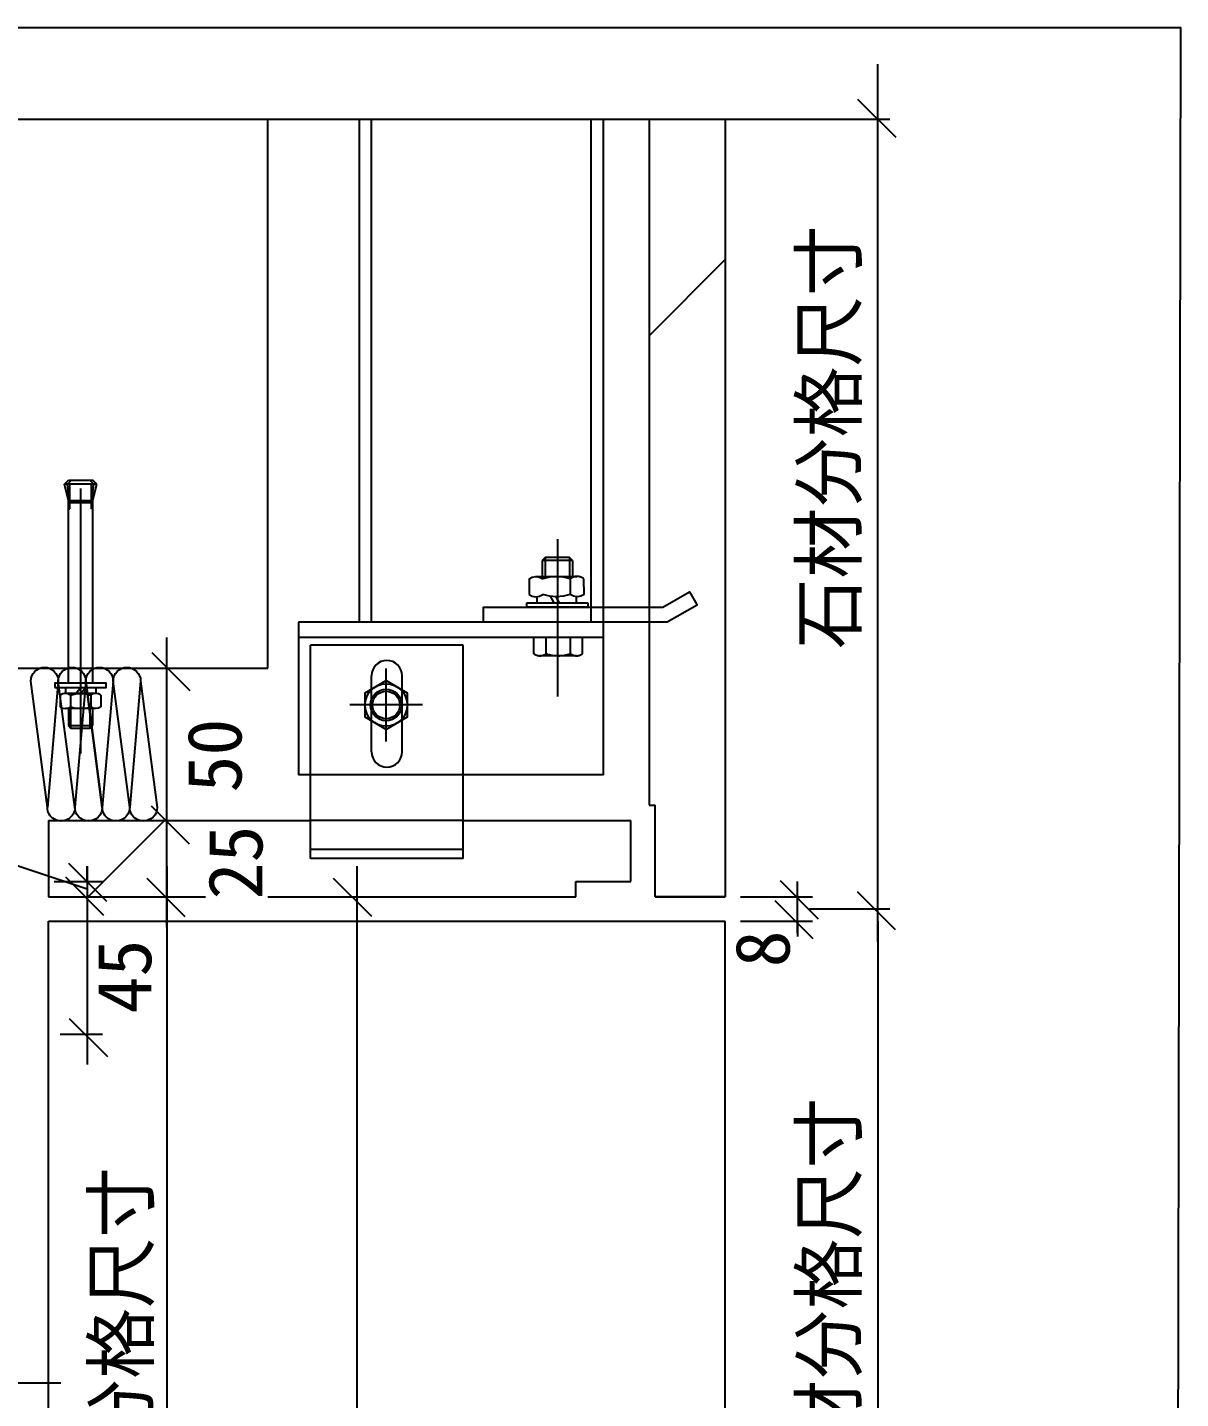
# Model space of a CAD drawing. Header units: metres. Extents: x -1813 to 2885, y 396 to 2003.
# Drawn here: x 2506.6 to 2884.8, y 1553.8 to 2003.4 of the extents above; entities that cross this region are included whole.
import ezdxf

# ---------------------------------------------------------------- set-up
doc = ezdxf.new("R2010")
doc.units = ezdxf.units.M
for name, color, linetype in [('bz', 1, 'Continuous'), ('PJ', 4, 'Continuous'), ('ss', 5, 'Continuous'), ('WARM', 51, 'Continuous'), ('xc', 3, 'Continuous'), ('XX', 6, 'Continuous'), ('YY', 4, 'Continuous'), ('ZX', 1, 'Continuous')]:
    doc.layers.add(name, color=color, linetype=linetype)

# ---------------------------------------------------------------- blocks, each defined once
blk = doc.blocks.new('A$C49D450B1')
at = {"layer": 'WARM'}
for points in [[(18, 45.88), (23.43, 4.45, -1), (14.43, 4.54, -1), (5.43, 4.45), (0, 45.88, -1), (9, 45.88, -1), (18, 45.88), (14.43, 4.54), (9, 45.88), (5.43, 4.45)], [(36, 45.88), (41.42, 4.45, -1), (32.42, 4.54, -1), (23.43, 4.45), (18, 45.88, -1), (27, 45.88, -1), (36, 45.88), (32.42, 4.54), (27, 45.88), (23.43, 4.45)]]:
    blk.add_lwpolyline(points, format="xyb", dxfattribs=at)
blk = doc.blocks.new('_DIMX')
blk.add_lwpolyline([(-16.09, -9.19), (-3.58, 3.31)])

msp = doc.modelspace()

# ---------------------------------------------------------------- hatches: boundary and pattern name
at = {"layer": 'PJ'}
h = msp.add_hatch(dxfattribs=at)
h.set_pattern_fill('AR-CONC', scale=10)
h.paths.add_polyline_path([(2735.52, 1710.35), (2513.52, 1710.35), (2513.52, 1405.35), (2735.52, 1405.35)])
h.paths.add_polyline_path([(2735.52, 1397.35), (2513.52, 1397.35), (2513.52, 1395.29, -0.19), (2514.03, 1393.95), (2514.03, 1350.46), (2514.03, 1248.19), (2513.52, 1248.19), (2513.52, 1238.19), (2514.03, 1238.19), (2514.03, 1135.57), (2514.03, 1092.08, -0.19), (2513.52, 1090.74), (2513.52, 1088.68), (2735.52, 1088.68)])
h.paths.add_polyline_path([(2735.52, 1080.68), (2513.52, 1080.68), (2513.52, 758.35), (2735.52, 758.35)])
at = {"layer": 'YY'}
h = msp.add_hatch(dxfattribs=at)
h.set_pattern_fill('AR-CONC', scale=10)
h.paths.add_polyline_path([(2585.52, 495.35), (2585.52, 675.35), (2528.1, 675.35), (2528.1, 620.35), (2529.43, 615.02), (2528.1, 613.69), (2519.6, 613.69), (2519.65, 614.13), (2518.76, 615.02), (2520.1, 620.35), (2520.1, 675.35), (2335.52, 675.35), (2335.52, 495.35)])
h.paths.add_polyline_path([(2518.76, 1853.69), (2520.1, 1855.02), (2528.6, 1855.02), (2528.54, 1854.58), (2529.43, 1853.69), (2528.1, 1848.35), (2528.1, 1793.35), (2585.52, 1793.35), (2585.52, 1973.35), (2335.52, 1973.35), (2335.52, 1793.35), (2520.1, 1793.35), (2520.1, 1848.35)])
h = msp.add_hatch(dxfattribs=at)
h.set_pattern_fill('ANSI31', scale=200)
h.paths.add_polyline_path([(2585.52, 495.35), (2585.52, 675.35), (2528.1, 675.35), (2528.1, 620.35), (2529.43, 615.02), (2528.1, 613.69), (2519.6, 613.69), (2519.65, 614.13), (2518.76, 615.02), (2520.1, 620.35), (2520.1, 675.35), (2335.52, 675.35), (2335.52, 495.35)])
h.paths.add_polyline_path([(2518.76, 1853.69), (2520.1, 1855.02), (2528.6, 1855.02), (2528.54, 1854.58), (2529.43, 1853.69), (2528.1, 1848.35), (2528.1, 1793.35), (2585.52, 1793.35), (2585.52, 1973.35), (2335.52, 1973.35), (2335.52, 1793.35), (2520.1, 1793.35), (2520.1, 1848.35)])
h = msp.add_hatch(dxfattribs=at)
h.set_pattern_fill('ANSI34', scale=60)
h.paths.add_polyline_path([(2735.52, 1973.35), (2710.52, 1973.35), (2710.52, 1813.35), (2715.08, 1813.35), (2723.74, 1818.35), (2726.24, 1814.02), (2716.42, 1808.35), (2710.52, 1808.35), (2710.52, 1748.35), (2712.52, 1748.35), (2712.52, 1718.35), (2735.52, 1718.35)])
h.paths.add_polyline_path([(2649.52, 1743.35), (2649.52, 1730.85), (2599.52, 1730.85), (2599.52, 1743.35), (2513.52, 1743.35), (2513.52, 1718.35), (2686.52, 1718.35), (2686.52, 1723.35), (2704.52, 1723.35), (2704.52, 1743.35)])
h.paths.add_polyline_path([(2513.52, 750.35), (2513.52, 725.35), (2599.52, 725.35), (2599.52, 737.85), (2649.52, 737.85), (2649.52, 725.35), (2704.52, 725.35), (2704.52, 750.35)])
h.paths.add_polyline_path([(2710.52, 653.22), (2723.02, 653.22), (2723.02, 603.22), (2710.52, 603.22), (2710.52, 495.35), (2735.52, 495.35), (2735.52, 750.35), (2712.52, 750.35), (2712.52, 720.35), (2710.52, 720.35)])

# ---------------------------------------------------------------- linework, layer by layer
msp.add_line((2526.22, 1720.88), (2486.18, 1734.09))
at = {"layer": 'bz'}
for p, q in [((2785.52, 1703.55), (2785.52, 1991.43)), ((2763.16, 1973.35), (2789.52, 1973.35)), ((2552.34, 1733.35), (2552.34, 1803.35)), ((2550.72, 1793.35), (2557.34, 1793.35)), ((2552.34, 1708.35), (2552.34, 1753.35)), ((2550.72, 1743.35), (2557.34, 1743.35)), ((2550.72, 1743.35), (2557.34, 1743.35)), ((2526.28, 1728.35), (2526.28, 1663.35)), ((2526.28, 1723.35), (2526.28, 1728.35)), ((2552.34, 1728.35), (2552.34, 1391.35)), ((2614.68, 1728.35), (2614.68, 758.01)), ((2515.36, 1723.35), (2531.28, 1723.35)), ((2759.16, 1706.42), (2759.16, 1723.35)), ((2525.86, 1718.35), (2531.28, 1718.35)), ((2525.86, 1718.35), (2531.28, 1718.35)), ((2526.28, 1718.35), (2526.28, 1713.35)), ((2550.72, 1718.35), (2557.34, 1718.35)), ((2605.02, 1718.35), (2619.68, 1718.35)), ((2740.52, 1718.35), (2764.16, 1718.35)), ((2763.16, 1714.35), (2789.52, 1714.35)), ((2740.52, 1710.35), (2764.16, 1710.35)), ((2759.16, 1710.35), (2759.16, 1705.35)), ((2785.52, 1710.35), (2785.52, 1405.35)), ((2517.36, 1673.35), (2531.28, 1673.35))]:
    msp.add_line(p, q, dxfattribs=at)
msp.add_lwpolyline([(877.52, 2003.43), (2884.84, 2003.43), (2881.9, 395.56), (877.52, 395.56)], close=True, dxfattribs=at)
at = {"layer": 'PJ'}
for p, q in [((2518.76, 1853.69), (2520.1, 1855.02)), ((2520.1, 1848.35), (2518.76, 1853.69)), ((2529.43, 1853.69), (2518.76, 1853.69)), ((2519.76, 1853.69), (2521.1, 1855.02)), ((2520.43, 1848.35), (2519.76, 1853.69)), ((2520.1, 1855.02), (2528.1, 1855.02)), ((2520.56, 1845.58), (2520.56, 1853.69)), ((2528.43, 1853.69), (2527.1, 1855.02)), ((2527.63, 1845.58), (2527.63, 1853.69)), ((2527.76, 1848.35), (2528.43, 1853.69)), ((2529.43, 1853.69), (2528.1, 1855.02)), ((2528.1, 1848.35), (2529.43, 1853.69)), ((2520.1, 1788.35), (2520.1, 1848.35)), ((2520.1, 1848.35), (2528.1, 1848.35)), ((2520.43, 1847.69), (2520.43, 1848.35)), ((2520.43, 1845.58), (2520.43, 1848.35)), ((2527.76, 1847.69), (2527.76, 1848.35)), ((2527.76, 1845.58), (2527.76, 1848.35)), ((2528.1, 1788.35), (2528.1, 1848.35)), ((2520.1, 1847.69), (2528.1, 1847.69)), ((2520.43, 1845.58), (2520.56, 1845.58)), ((2527.76, 1845.58), (2527.63, 1845.58)), ((2676.46, 1829.63), (2675.46, 1828.63)), ((2685.46, 1828.63), (2675.46, 1828.63)), ((2675.46, 1828.63), (2675.46, 1823.4)), ((2684.46, 1829.63), (2676.46, 1829.63)), ((2676.46, 1829.63), (2676.46, 1823.4)), ((2685.46, 1828.63), (2684.46, 1829.63)), ((2684.46, 1829.63), (2684.46, 1823.4)), ((2685.46, 1828.63), (2685.46, 1823.4)), ((2671.17, 1822.64), (2671.17, 1817.44)), ((2673.46, 1823.4), (2686.88, 1823.4)), ((2684.67, 1822.64), (2684.67, 1817.44)), ((2689.18, 1817.45), (2689.17, 1822.64)), ((2673.69, 1816.69), (2673.69, 1814.69)), ((2679.41, 1814.69), (2678.31, 1816.69)), ((2681.12, 1814.69), (2680.03, 1816.69)), ((2686.66, 1816.69), (2686.66, 1814.69)), ((2670.46, 1814.69), (2690.46, 1814.69)), ((2670.46, 1813.35), (2670.46, 1814.69)), ((2690.46, 1813.35), (2670.46, 1813.35)), ((2690.46, 1814.69), (2690.46, 1813.35)), ((2672.74, 1798.06), (2672.74, 1803.35)), ((2676.74, 1798.06), (2676.74, 1803.35)), ((2684.74, 1798.06), (2684.74, 1803.35)), ((2688.74, 1798.06), (2688.74, 1803.35)), ((2649.52, 1800.85), (2599.52, 1800.85)), ((2599.52, 1730.85), (2599.52, 1800.85)), ((2649.52, 1730.85), (2649.52, 1800.85)), ((2686.74, 1797.4), (2674.74, 1797.4)), ((2680.46, 1797.38), (2680.46, 1797.38)), ((2619.52, 1765.85), (2619.52, 1790.85)), ((2629.52, 1765.85), (2629.52, 1790.85)), ((2649.52, 1733.85), (2599.52, 1733.85)), ((2649.52, 1730.85), (2599.52, 1730.85))]:
    msp.add_line(p, q, dxfattribs=at)
for points in [[(2671.17, 1822.64), (2672.23, 1823.2), (2673.4, 1823.4), (2674.6, 1823.21), (2675.67, 1822.64)], [(2684.67, 1822.65), (2682.45, 1823.21), (2680.17, 1823.4), (2677.89, 1823.21), (2675.67, 1822.65)], [(2671.17, 1817.45), (2672.23, 1816.89), (2673.41, 1816.69), (2674.6, 1816.88), (2675.67, 1817.45)], [(2684.67, 1817.44), (2682.45, 1816.88), (2680.17, 1816.69), (2677.89, 1816.88), (2675.67, 1817.44)], [(2689.18, 1817.45), (2688.12, 1816.89), (2686.94, 1816.69), (2685.75, 1816.88), (2684.67, 1817.45)]]:
    msp.add_lwpolyline(points, dxfattribs=at)
for points in [[(2515.68, 1787.02), (2532.51, 1787.02), (2532.51, 1788.35), (2515.68, 1788.35)], [(2624.29, 1789.24), (2631.22, 1785.24), (2631.22, 1777.24), (2624.29, 1773.24), (2617.36, 1777.24), (2617.36, 1785.24)]]:
    msp.add_lwpolyline(points, close=True, dxfattribs=at)
for radius in [6.93, 5.14, 4.5]:
    msp.add_circle((2624.29, 1781.24), radius, dxfattribs=at)
for centre, radius, start, end in [((2686.92, 1819.67), 3.73, 108.44, 127.13), ((2686.92, 1819.67), 3.73, 89.75, 108.44), ((2686.92, 1819.67), 3.73, 71.31, 89.75), ((2686.92, 1819.67), 3.73, 52.87, 71.31), ((2624.52, 1790.85), 5, 0, 180), ((2674.74, 1800.71), 3.31, 232.87, 251.31), ((2674.74, 1800.71), 3.31, 251.31, 269.75), ((2674.74, 1800.71), 3.31, 269.75, 288.44), ((2674.74, 1800.71), 3.31, 288.44, 307.13), ((2680.74, 1809.79), 12.4, 251.18, 260.59), ((2680.74, 1809.79), 12.4, 260.59, 270), ((2680.74, 1809.79), 12.4, 270, 279.41), ((2680.74, 1809.79), 12.4, 279.41, 288.82), ((2686.74, 1800.71), 3.31, 232.87, 251.56), ((2686.74, 1800.71), 3.31, 251.56, 270.25), ((2686.74, 1800.71), 3.31, 270.25, 288.69), ((2686.74, 1800.71), 3.31, 288.69, 307.13), ((2624.52, 1765.85), 5, 180, 0)]:
    msp.add_arc(centre, radius, start, end, dxfattribs=at)
at = {"layer": 'ss'}
for p, q in [((2585.52, 1793.35), (2585.52, 1973.35)), ((2335.52, 1793.35), (2585.52, 1793.35))]:
    msp.add_line(p, q, dxfattribs=at)
at = {"layer": 'xc'}
for p, q in [((2615.52, 1808.35), (2615.52, 1973.35)), ((2695.52, 1758.35), (2695.52, 1973.35)), ((2710.52, 1973.35), (2710.52, 1748.35)), ((2735.52, 1973.35), (2735.52, 1718.35)), ((2695.52, 1808.35), (2595.52, 1808.35)), ((2595.52, 1808.35), (2595.52, 1758.35)), ((2695.52, 1758.35), (2595.52, 1758.35)), ((2710.52, 1748.35), (2712.52, 1748.35)), ((2712.52, 1718.35), (2712.52, 1748.35)), ((2513.52, 1743.35), (2599.52, 1743.35)), ((2513.52, 1743.35), (2513.52, 1718.35)), ((2649.52, 1743.35), (2704.52, 1743.35)), ((2704.52, 1723.35), (2704.52, 1743.35)), ((2686.52, 1723.35), (2704.52, 1723.35)), ((2686.52, 1718.35), (2686.52, 1723.35)), ((2513.52, 1718.35), (2565.01, 1718.35)), ((2585.46, 1718.35), (2686.52, 1718.35)), ((2712.52, 1718.35), (2735.52, 1718.35)), ((2735.52, 1718.35), (2712.52, 1718.35)), ((2513.52, 1405.35), (2513.52, 1710.35)), ((2513.52, 1710.35), (2735.52, 1710.35)), ((2735.52, 1405.35), (2735.52, 1710.35))]:
    msp.add_line(p, q, dxfattribs=at)
msp.add_lwpolyline([(2715.08, 1813.35), (2723.74, 1818.35), (2726.24, 1814.02), (2716.42, 1808.35), (2656.24, 1808.35), (2656.24, 1813.35)], close=True, dxfattribs=at)
at = {"layer": 'XX'}
for p, q in [((2270.1, 1973.35), (2768.94, 1973.35)), ((2619.52, 1808.35), (2619.52, 1973.35)), ((2691.52, 1808.35), (2691.52, 1973.35)), ((2695.52, 1803.35), (2595.52, 1803.35)), ((2649.52, 1743.35), (2599.52, 1743.35)), ((2517.62, 1558.8), (2427.83, 1558.8))]:
    msp.add_line(p, q, dxfattribs=at)
at = {"layer": 'YY'}
for p, q in [((2519.13, 1787.02), (2519.13, 1785.02)), ((2524.1, 1787.02), (2522.59, 1785.02)), ((2525.76, 1787.02), (2524.26, 1785.02)), ((2529.07, 1787.02), (2529.07, 1785.02)), ((2529.07, 1785.02), (2519.13, 1785.02)), ((2520.76, 1784.46), (2520.76, 1780.61)), ((2520.09, 1780.05), (2520.09, 1774.5)), ((2520.92, 1773.67), (2520.92, 1779.96)), ((2527.26, 1773.67), (2527.26, 1780.06)), ((2528.09, 1774.5), (2528.09, 1780.05)), ((2520.09, 1774.5), (2528.09, 1774.5)), ((2520.09, 1774.5), (2520.92, 1773.67)), ((2520.92, 1773.67), (2527.26, 1773.67)), ((2527.26, 1773.67), (2528.09, 1774.5))]:
    msp.add_line(p, q, dxfattribs=at)
for points in [[(2517.42, 1784.46), (2517.42, 1781.72), (2517.42, 1780.61)], [(2517.42, 1780.61), (2518.2, 1780.2), (2519.08, 1780.05), (2519.96, 1780.19), (2520.76, 1780.61)], [(2520.76, 1784.47), (2522.41, 1784.88), (2524.1, 1785.02), (2525.79, 1784.88), (2527.43, 1784.47)], [(2520.76, 1780.61), (2522.4, 1780.19), (2524.09, 1780.05), (2525.78, 1780.19), (2527.43, 1780.61)], [(2527.42, 1784.46), (2527.42, 1780.61)], [(2530.76, 1780.61), (2529.98, 1780.2), (2529.1, 1780.05), (2528.22, 1780.19), (2527.42, 1780.61)], [(2530.76, 1784.46), (2529.98, 1784.88), (2529.11, 1785.02), (2528.22, 1784.88), (2527.43, 1784.46)], [(2530.76, 1784.46), (2530.76, 1780.61)], [(2529.09, 1780.05), (2519.09, 1780.05)]]:
    msp.add_lwpolyline(points, dxfattribs=at)
for start, end in [(108.69, 127.13), (90.25, 108.69), (71.56, 90.25), (52.87, 71.56)]:
    msp.add_arc((2519.09, 1782.26), 2.76, start, end, dxfattribs=at)
at = {"layer": 'ZX'}
for p, q in [((2524.1, 1765.36), (2524.1, 1852.25)), ((2680.46, 1835.62), (2680.46, 1784.06)), ((2624.29, 1769.31), (2624.29, 1793.17)), ((2636.22, 1781.24), (2612.36, 1781.24))]:
    msp.add_line(p, q, dxfattribs=at)

# ---------------------------------------------------------------- block references
at = {"rotation": 270}
for p in [(2788.09, 1963.84), (2556.63, 1782.36), (2556.4, 1732.12), (2529.25, 1713.29), (2528.27, 1708.77), (2554.97, 1708.31), (2616.12, 1708.4), (2762.72, 1707.58), (2787.96, 1704), (2760.93, 1701.08), (2529.56, 1662.38)]:
    msp.add_blockref('_DIMX', p, dxfattribs=at)
at = {"layer": 'bz'}
msp.add_blockref('A$C49D450B1', (2507.76, 1743.2), dxfattribs=at)

# ---------------------------------------------------------------- texts
for s, p in [('石材分格尺寸', (2778.34, 1799.63)), ('50', (2576.85, 1752.54)), ('25', (2583.72, 1717.49)), ('8', (2756.59, 1695.22)), ('45', (2547.24, 1680.1)), ('石材分格尺寸', (2778.34, 1513.63)), ('窗分格尺寸', (2546.23, 1514.04))]:
    msp.add_text(s, height=17.8, rotation=90).set_placement(p)

doc.saveas('drawing.dxf')
